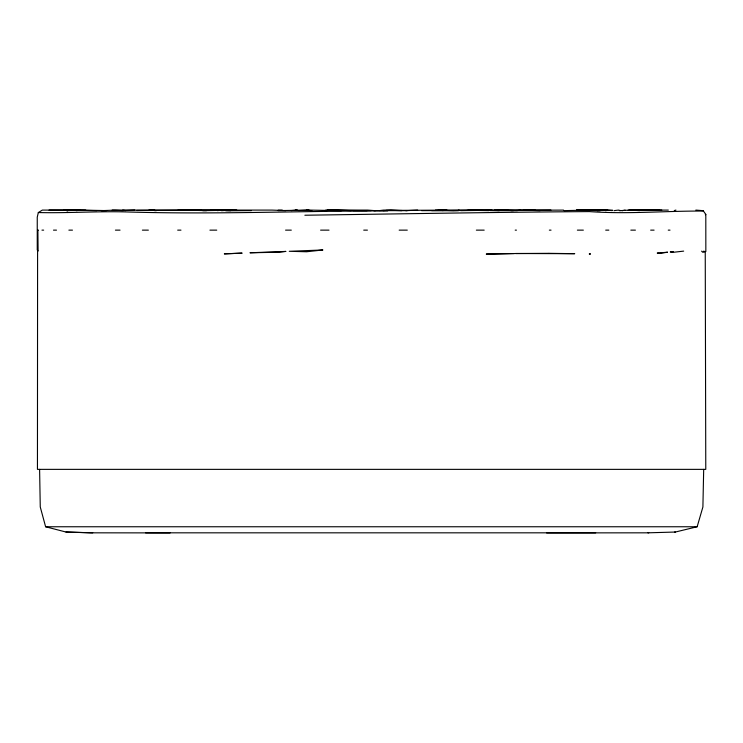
<?xml version="1.0" encoding="UTF-8"?>
<svg xmlns="http://www.w3.org/2000/svg" width="743" height="743" viewBox="0 0 743 743"><rect width="100%" height="100%" fill="white"/><g stroke="black" fill="none" stroke-linecap="round" stroke-linejoin="round"><path stroke-width="1.11" d="M703.686 469.362L702.897 506.986L697.148 526.759L675.368 532.034L647.961 532.824M39.602 469.362L40.261 506.977L45.611 526.759L65.978 532.034L90.702 532.824L170.138 532.898M37.726 230.135L37.949 251.208L37.252 249.852L37.252 217.197L38.32 212.544L42.351 210.093L78.191 210.148M695.829 210.093L703.166 210.668L705.804 214.402L705.841 251.561L703.24 251.245M705.33 214.746L705.804 214.402M674.272 210.557L675.944 210.093M458.515 210.25L459.118 210.102M497.931 210.603L499.937 210.102L517.407 210.613M605.591 210.752L607.774 210.204L612.121 210.603M326.409 210.622L328.592 210.093L367.59 210.093L375.336 210.668M622.058 210.733L625.142 210.102M294.795 210.464L296.838 210.111L291.126 210.585M325.155 210.603L328.592 210.093M379.562 210.594L383.564 210.093L401.601 210.631M613.959 210.65L618.473 210.093L620.516 210.575M683.662 251.115L672.907 252.351L670.242 251.942L673.353 251.608M76.176 210.659L81.201 210.102L106.676 210.594M277.966 210.603L309.747 210.093L341.436 210.659M405.771 210.678L417.659 210.093M454.354 210.622L472.966 210.093L499.435 210.622M383.1 210.622L390.892 210.093L402.242 210.51M489.878 210.603L513.422 210.65M510.859 210.65L535.062 210.111M619.318 210.668L629.618 210.102L639.612 210.622M202.737 210.659L236.72 210.13M221.786 210.641L232.067 210.158M324.459 210.613L335.502 210.093L351.235 210.631M474.508 210.12L468.731 210.288M548.873 253.335L515.447 253.521L574.72 253.679L549.003 253.335M134.789 210.093L122.372 210.594L112.193 210.13M298.445 210.538L308.921 210.13M597.093 210.641L607.774 210.204M101.354 210.65L115.722 210.093L272.04 210.093L285.897 210.631M80.485 210.12L66.629 210.566L85.789 210.148M421.587 210.641L550.916 210.093M304.862 215.229C399.734 213.9 494.606 212.219 589.487 211.597C627.408 214.356 665.301 210.863 703.24 211.058L703.166 210.668M589.032 210.093L564.021 210.631M278.142 210.185L282.275 210.093M507.729 210.093L460.744 210.641M431.618 210.641L458.515 210.641M373.803 210.641L407.22 210.65M213.817 210.12L215.925 210.102M466.966 210.399L492.117 210.093M494.206 210.148L520.304 210.093M225.742 210.78L251.338 210.622M325.23 210.297L371.194 210.65M633.166 210.167L644.562 210.102M306.729 210.102L311.819 210.687M546.616 532.898L648.788 532.824M186.289 210.148L206.498 210.659M594.818 210.12L600.084 210.111M647.524 210.111L668.328 210.093M649.122 210.102L637.448 210.13L653.691 210.13M595.682 532.824L145.591 532.824M71.244 210.12L49.038 210.093M154.702 210.093L150.43 210.102L155.473 210.668M200.183 210.093L137.083 210.492M66.926 210.613L64.158 210.093L96.785 210.613M576.494 210.102L606.399 210.093M64.158 210.093L69.786 210.12M180.28 210.093L216.204 210.102L217.987 210.724M217.002 210.102L230.757 210.641M523.666 210.111L525.877 210.111M582.336 210.102L596.926 210.102M629.72 210.12L658.753 210.102M628.141 210.158L659.264 210.102M387.697 210.854C301.695 210.947 215.749 214.495 129.765 212.043C99.293 210.947 68.7 213.297 38.32 212.544M38.469 230.135L37.605 230.135L37.447 469.362L705.776 469.362L705.246 252.072L702.637 252.221L701.596 251.134M41.961 230.135L43.651 230.135M53.487 230.135L56.487 230.135M68.876 230.135L72.461 230.135M115.425 230.135L120.05 230.135M142.387 230.135L148.359 230.135M177.679 230.135L180.967 230.135M209.916 230.135L216.742 230.135M285.563 230.135L291.302 230.135M320.595 230.135L329.01 230.135M363.717 230.135L367.413 230.135M399.158 230.135L407.285 230.135M476.356 230.135L484.185 230.135M515.205 230.135L516.441 230.135M549.346 230.135L551.037 230.135M577.376 230.135L583.357 230.135M605.703 230.135L608.842 230.135M630.835 230.135L635.414 230.135M650.673 230.135L654.091 230.135M668.245 230.135L670.019 230.135M45.611 526.759L697.148 526.759M65.978 532.034L92.754 532.824M674.644 532.034L675.368 532.034M584.945 210.102L598.431 210.12M563.575 210.111L525.087 210.213M612.529 210.158L576.744 210.12L595.366 210.13M295.454 210.093L297.739 210.093M352.869 210.613L367.191 210.641M583.45 210.102L597.121 210.139M599.174 210.148L580.218 210.102L602.954 210.278L583.673 210.093M446.961 210.111L438.129 210.093L443.153 210.594M654.081 210.093L661.781 210.13M580.599 210.111L600.177 210.715M178.106 210.093L201.39 210.278M589.468 210.176L597.818 210.288M211.021 210.093L237.305 210.473M488.81 210.641L459.295 210.102M435.482 210.093L453.917 210.659M519.246 210.093L540.115 210.65M148.906 210.093L156.745 210.613M122.679 210.093L125.92 210.603M219.705 210.102L221.832 210.641M67.678 210.678L65.486 210.093L67.604 210.696M458.515 210.028A328.072 4.393 -0.2 0 1 386.063 210.418M667.502 252.23L660.007 253.363L657.239 253.066L667.502 252.23M285.758 251.422L279.609 252.221L249.964 252.778L285.758 251.422M322.741 249.982L306.608 251.756L289.268 251.292L322.741 249.982M241.949 253.131L224.405 253.855L241.949 253.131M590.379 253.976L589.348 253.967L590.379 253.976M514.49 253.539L486.368 254.097L514.49 253.539"/></g></svg>
